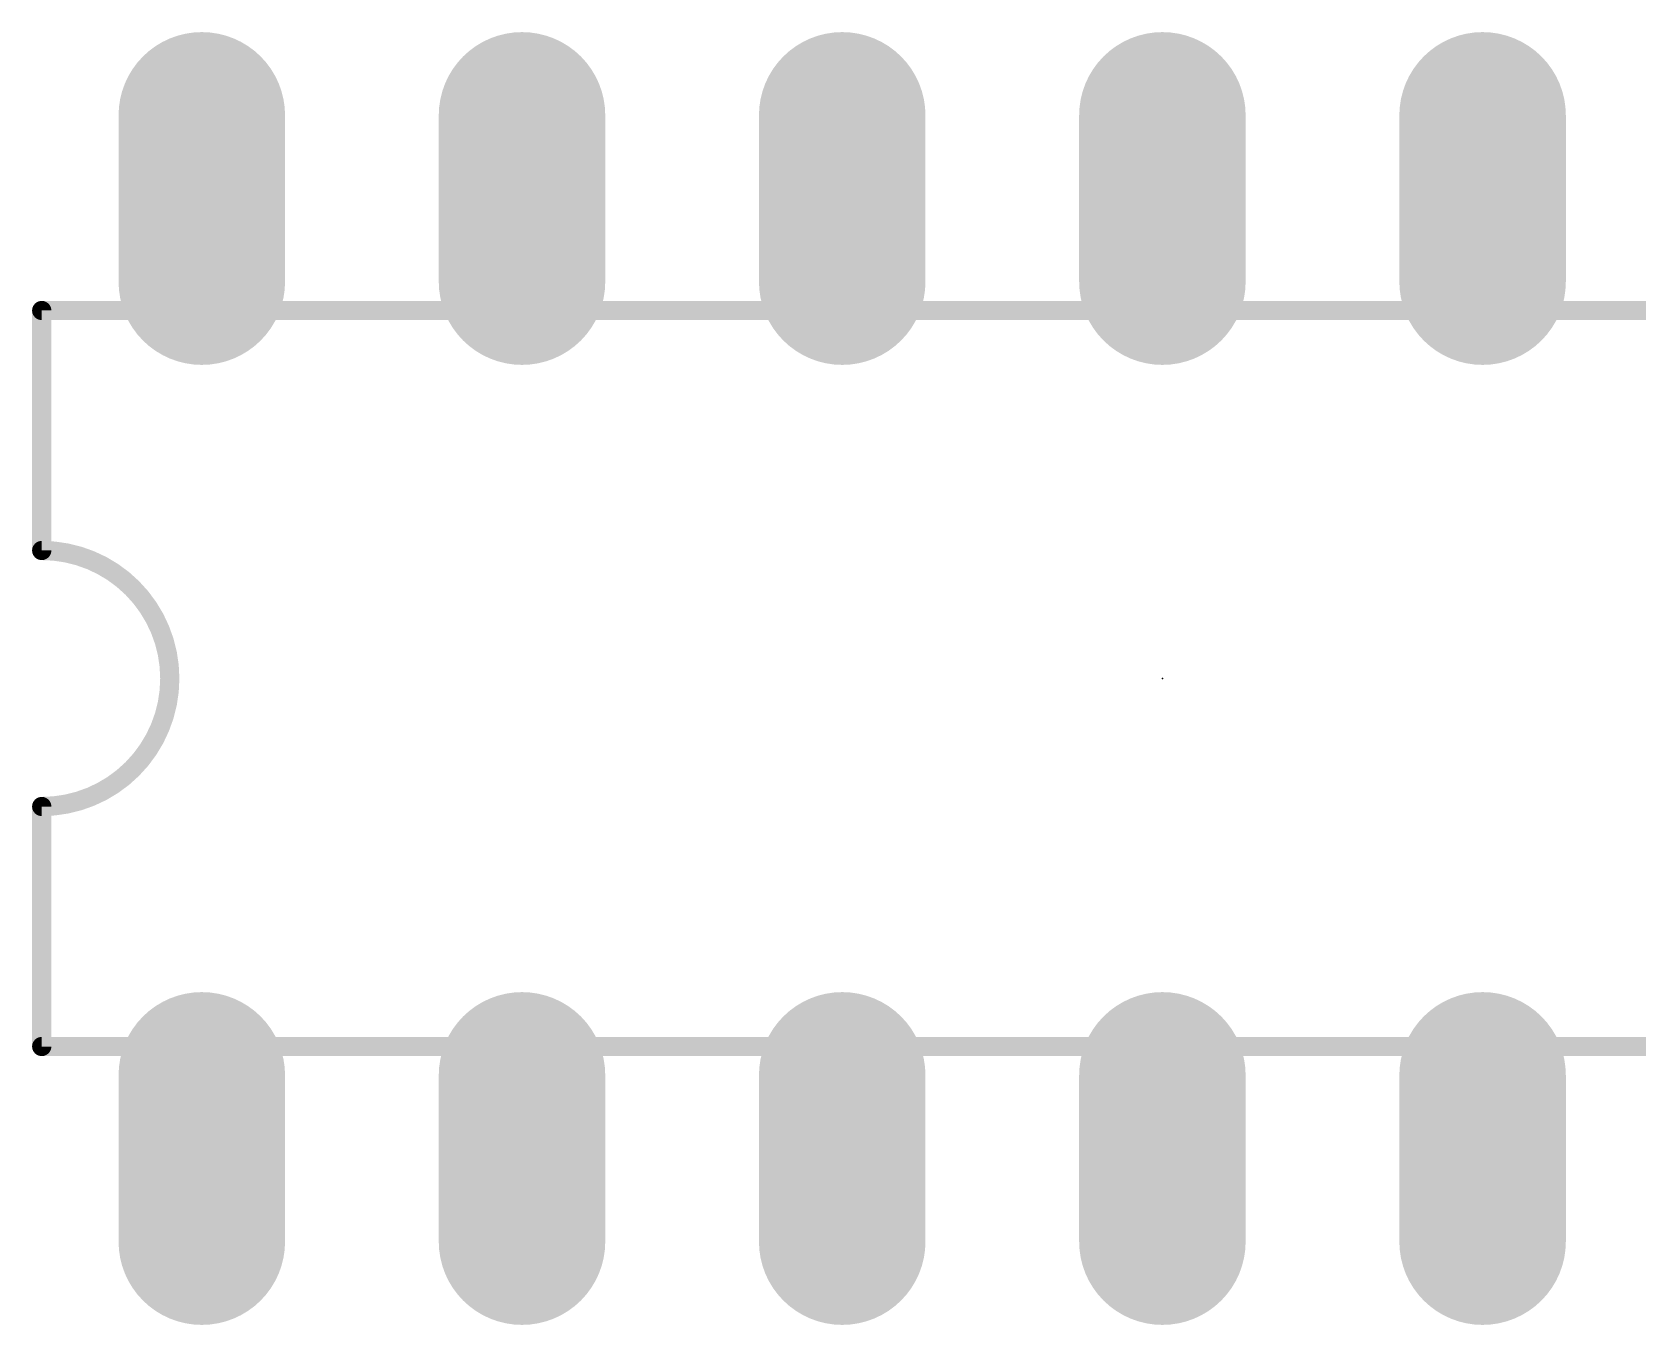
# Model space of a CAD drawing. Extents: x -0.1 to 59.2, y 0 to 90.2.
# Drawn here: x 22.15 to 34.89, y 17.73 to 27.99 of the extents above; entities that cross this region are included whole.
import ezdxf

# ---------------------------------------------------------------- set-up
doc = ezdxf.new("R2010")
doc.units = 0
for name, color, linetype in [('17', 110, 'CONTINUOUS'), ('21', 253, 'CONTINUOUS'), ('23', 53, 'CONTINUOUS')]:
    doc.layers.add(name, color=color, linetype=linetype)

# ---------------------------------------------------------------- blocks, each defined once
blk = doc.blocks.new('LONGP100')
at = {"const_width": 1}
blk.add_lwpolyline([(-0.5, 0), (0.5, 0)], dxfattribs=at)
at = {"const_width": 0.5}
for points in [[(-0.5, 0.25, 1), (-0.5, -0.25)], [(0.5, -0.25, 1), (0.5, 0.25)]]:
    blk.add_lwpolyline(points, format="xyb", dxfattribs=at)

msp = doc.modelspace()

# ---------------------------------------------------------------- linework, layer by layer
at = {"layer": '21', "const_width": 0.1524}
for points in [[(40.005, 25.781), (22.225, 25.781)], [(22.225, 25.781), (22.225, 23.876)], [(22.225, 19.939), (22.225, 21.844)], [(22.225, 19.939), (40.005, 19.939)]]:
    msp.add_lwpolyline(points, dxfattribs=at)
at = {"layer": '21'}
for points, const_width in [([(22.225, 25.8191, 1), (22.225, 25.7429)], 0.0762), ([(22.2631, 25.781, 1), (22.1869, 25.781)], 0.0762), ([(22.225, 21.844, 1), (22.225, 23.876)], 0.1524), ([(22.225, 23.9141, 1), (22.225, 23.8379)], 0.0762), ([(22.1869, 23.876, 1), (22.2631, 23.876)], 0.0762), ([(22.2631, 21.844, 1), (22.1869, 21.844)], 0.0762), ([(22.225, 21.8821, 1), (22.225, 21.8059)], 0.0762), ([(22.225, 19.9771, 1), (22.225, 19.9009)], 0.0762), ([(22.1869, 19.939, 1), (22.2631, 19.939)], 0.0762)]:
    msp.add_lwpolyline(points, format="xyb", dxfattribs=dict(at, const_width=const_width))
at = {"layer": '23'}
msp.add_point((31.115, 22.86), dxfattribs=at)

# ---------------------------------------------------------------- block references
at = {"layer": '17', "xscale": 1.3208, "yscale": 1.3208, "rotation": 90}
for p in [(23.495, 26.67), (23.495, 26.67), (26.035, 26.67), (26.035, 26.67), (28.575, 26.67), (28.575, 26.67), (31.115, 26.67), (31.115, 26.67), (33.655, 26.67), (33.655, 26.67), (23.495, 19.05), (23.495, 19.05), (26.035, 19.05), (26.035, 19.05), (28.575, 19.05), (28.575, 19.05), (31.115, 19.05), (31.115, 19.05), (33.655, 19.05), (33.655, 19.05)]:
    msp.add_blockref('LONGP100', p, dxfattribs=at)

doc.saveas('drawing.dxf')
